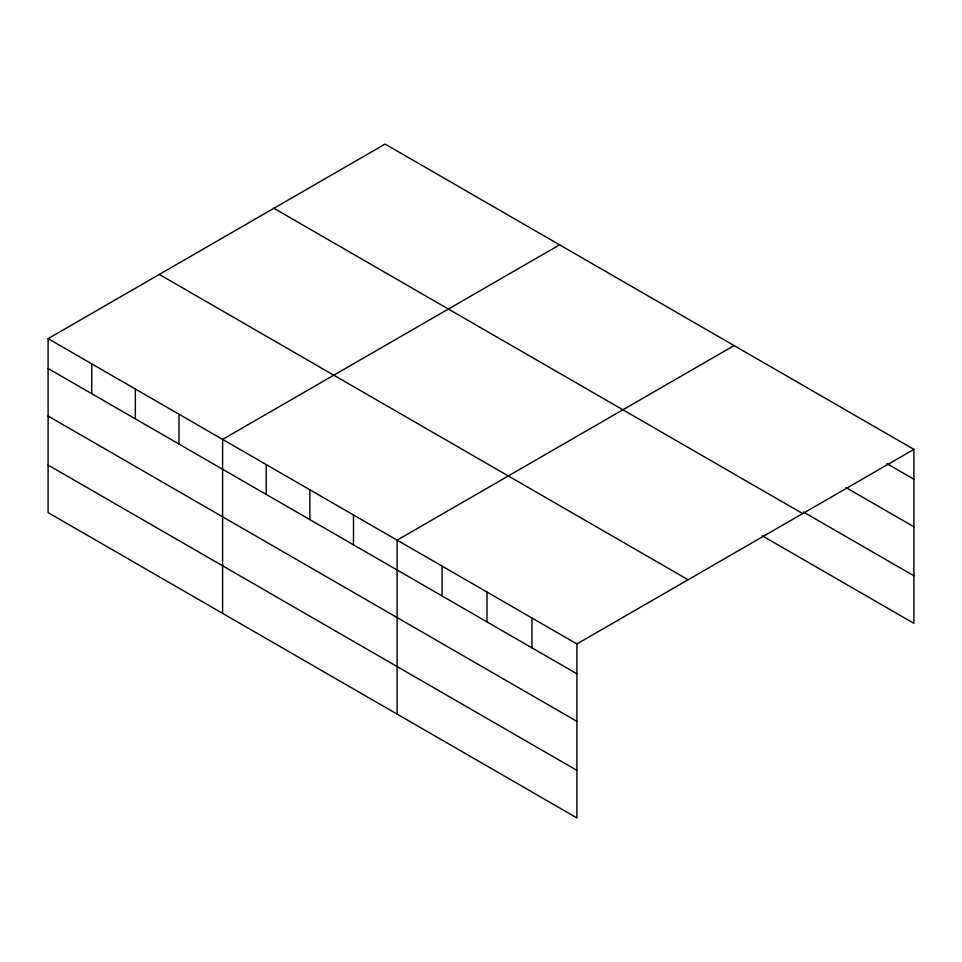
<?xml version="1.0" encoding="UTF-8"?>
<svg xmlns="http://www.w3.org/2000/svg" width="962" height="962" viewBox="0 0 962 962"><rect width="100%" height="100%" fill="white"/><g stroke="black" fill="none" stroke-linecap="round" stroke-linejoin="round"><path stroke-width="1.44" d="M576.899 721.356L576.899 643.951L48.1 338.648L48.1 512.614L576.899 817.916L576.899 721.356L48.1 416.053M762.361 535.858L913.9 623.352L913.9 449.386L385.101 144.084L48.1 338.648M559.607 244.829L222.607 439.393L222.607 613.359M734.102 345.586L397.114 540.151L397.114 714.117M576.899 643.951L913.9 449.386M886.928 463.66L913.9 479.232M845.838 487.493L913.9 526.791M803.462 512.024L913.9 575.793M273.893 208.297L802.693 513.588M159.307 274.447L688.107 579.749M48.1 368.494L576.899 673.797M48.1 465.055L576.899 770.358M531.95 618.001L531.95 647.847M487 592.051L487 621.897M442.051 566.101L442.051 595.947M353.487 514.959L353.487 544.805M309.86 489.778L309.86 519.612M266.233 464.586L266.233 494.432M178.98 414.213L178.98 444.059M135.353 389.021L135.353 418.867M91.727 363.84L91.727 393.686"/></g></svg>
